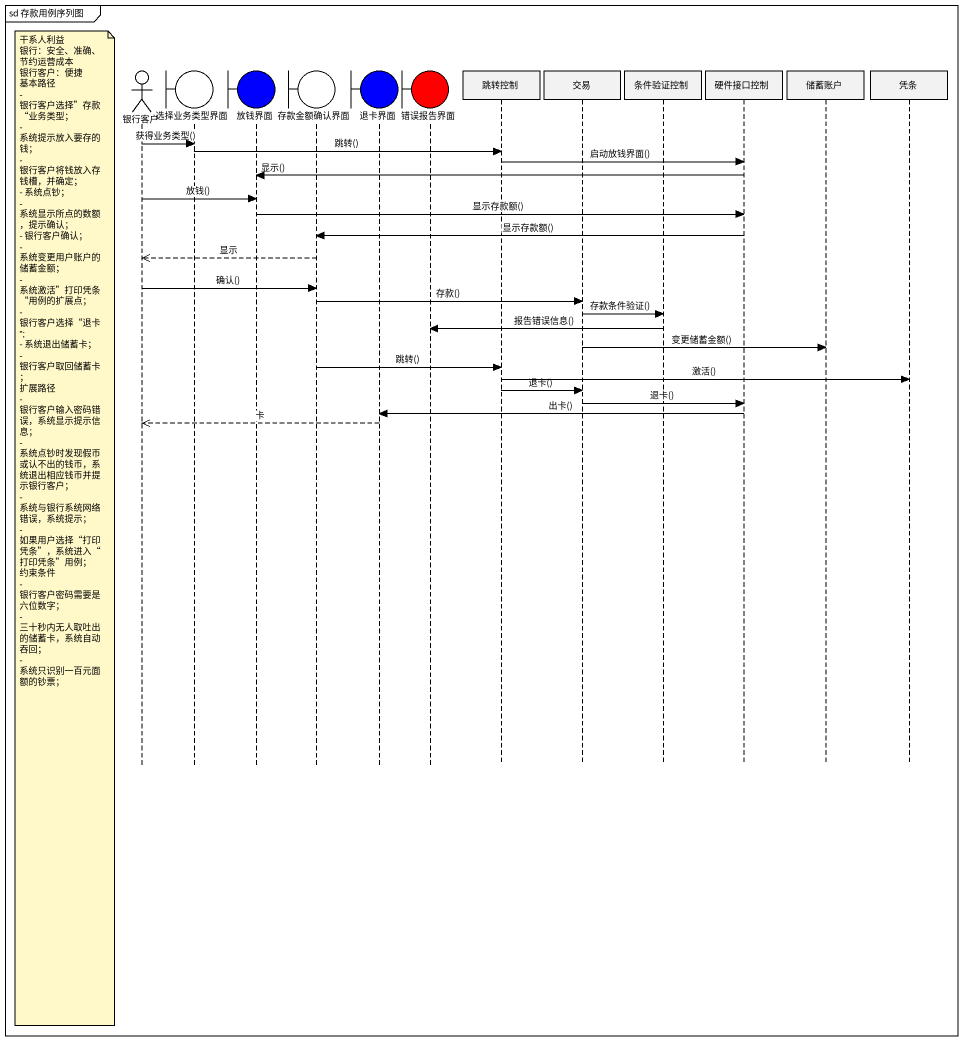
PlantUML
@startuml
mainframe sd 存款用例序列图
hide footbox
actor 银行客户
boundary 选择业务类型界面
boundary 放钱界面 #0000FF
boundary 存款金额确认界面
boundary 退卡界面 #0000FF
boundary 错误报告界面 #FF0000
participant 跳转控制
participant 交易
participant 条件验证控制
participant 硬件接口控制
participant 储蓄账户
participant 凭条

银行客户 -> 选择业务类型界面 : 获得业务类型()
选择业务类型界面 -> 跳转控制 : 跳转()
跳转控制 -> 硬件接口控制 : 启动放钱界面()
硬件接口控制 -> 放钱界面 : 显示()
银行客户 -> 放钱界面 : 放钱()
放钱界面 -> 硬件接口控制 : 显示存款额()
硬件接口控制 -> 存款金额确认界面 : 显示存款额()
存款金额确认界面 -->> 银行客户 : 显示
银行客户 -> 存款金额确认界面 : 确认()
存款金额确认界面 -> 交易 : 存款()
交易 -> 条件验证控制 : 存款条件验证()
条件验证控制 -> 错误报告界面 : 报告错误信息()
交易 -> 储蓄账户 : 变更储蓄金额()
存款金额确认界面 -> 跳转控制 : 跳转()
跳转控制 -> 凭条 : 激活()
跳转控制 -> 交易 : 退卡()
交易 -> 硬件接口控制 : 退卡()
硬件接口控制 -> 退卡界面 : 出卡()
退卡界面 -->> 银行客户 : 卡
note left of 银行客户
  干系人利益
  银行：安全、准确、节约运营成本
  银行客户：便捷
  基本路径
  - 银行客户选择”存款“业务类型；
  - 系统提示放入要存的钱；
  - 银行客户将钱放入存钱槽，并确定；
  - 系统点钞；
  - 系统显示所点的数额，提示确认；
  - 银行客户确认；
  - 系统变更用户账户的储蓄金额；
  - 系统激活”打印凭条“用例的扩展点；
  - 银行客户选择“退卡”;
  - 系统退出储蓄卡；
  - 银行客户取回储蓄卡；
  扩展路径
  - 银行客户输入密码错误，系统显示提示信息；
  - 系统点钞时发现假币或认不出的钱币，系统退出相应钱币并提示银行客户；
  - 系统与银行系统网络错误，系统提示；
  - 如果用户选择“打印凭条”，系统进入“打印凭条”用例；
  约束条件
  - 银行客户密码需要是六位数字；
  - 三十秒内无人取吐出的储蓄卡，系统自动吞回；
  - 系统只识别一百元面额的钞票；
end note
@enduml
